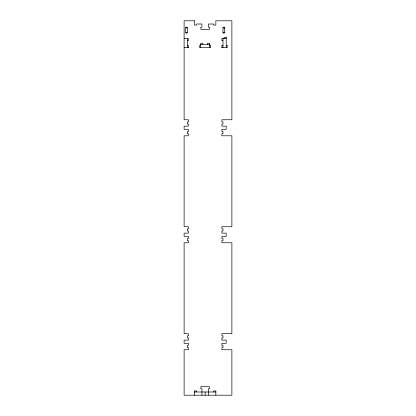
<?xml version="1.0" encoding="UTF-8"?>
<svg xmlns="http://www.w3.org/2000/svg" width="416" height="416" viewBox="0 0 416 416"><rect width="100%" height="100%" fill="white"/><g stroke="black" fill="none" stroke-linecap="round" stroke-linejoin="round"><path stroke-width="0.62" d="M186.15 27.201L185.848 27.42A0.603 0.603 0 0 0 185.713 27.799L185.713 32.391A0.801 0.801 0 0 0 186.519 33.192A0.801 0.801 0 0 0 187.32 32.391L187.32 27.799A0.603 0.603 0 0 0 187.184 27.42L186.883 27.201M185.713 27.929L187.32 27.929M222.992 27.929L224.916 27.929M185.713 32.391L187.32 32.391M224.916 32.391L222.992 32.391L222.976 27.799A0.603 0.603 0 0 1 223.111 27.42L223.345 27.232A0.957 0.957 0 0 1 224.141 27.201M226.184 37.56L224.047 37.56L224.047 38.631M184.111 38.631L188.391 38.631L188.391 40.768L187.32 40.768M226.2 38.631L221.905 38.631L221.905 40.768L222.976 40.768M200.699 44.335L209.612 44.335M187.32 45.401L188.391 45.401L188.391 47.544M200.699 45.401L199.628 45.401L199.628 47.544L210.683 47.544L210.683 45.401L209.612 45.401M222.976 45.401L221.905 45.401L221.905 47.544M226.184 45.401L227.256 45.401L227.256 47.544L221.738 47.544M184.111 47.544L188.573 47.544M194.298 391.992L215.987 391.992M224.146 27.201L224.448 27.42A0.603 0.603 0 0 1 224.583 27.799L224.598 32.391A0.801 0.801 0 0 1 223.777 33.192A0.801 0.801 0 0 1 222.976 32.391M226.2 37.024L226.2 47.544M222.992 38.631L222.986 47.544M215.847 395.2L215.847 390.92L213.704 390.92L213.704 391.992M209.612 47.544L209.612 43.264L207.475 43.264L207.475 44.335M208.359 395.2L208.359 388.783L209.425 388.783L209.425 386.641L200.871 386.641L200.871 388.783L201.937 388.783L201.937 395.2M205.145 391.992L205.145 395.2M202.836 44.335L202.836 43.264L200.699 43.264L200.699 47.544M196.591 391.992L196.591 390.92L194.449 390.92L194.449 395.2M187.32 38.631L187.32 47.544M186.082 27.232A0.957 0.957 0 0 1 186.945 27.232M194.449 20.8L184.111 20.8L184.111 119.751L188.391 119.751L188.391 121.888L187.32 121.888L187.32 124.025L188.391 124.025L188.391 126.168L184.111 126.168L184.111 129.376L188.391 129.376L188.391 131.513L187.32 131.513L187.32 133.656L188.391 133.656L188.391 135.793L184.111 135.793L184.111 226.72L188.391 226.72L188.391 228.857L187.32 228.857L187.32 231L188.391 231L188.391 233.137L184.111 233.137L184.111 236.345L188.391 236.345L188.391 238.488L187.32 238.488L187.32 240.625L188.391 240.625L188.391 242.767L184.111 242.767L184.111 333.689L188.391 333.689L188.391 335.832L187.32 335.832L187.32 337.969L188.391 337.969L188.391 340.111L184.111 340.111L184.111 343.32L188.391 343.32L188.391 345.457L187.32 345.457L187.32 347.599L188.391 347.599L188.391 349.736L184.111 349.736L184.111 395.2L231.889 395.2L231.889 349.736L221.905 349.736L221.905 347.599L222.976 347.599L222.976 345.457L221.905 345.457L221.905 343.32L226.184 343.32L226.184 340.111L221.905 340.111L221.905 337.969L222.976 337.969L222.976 335.832L221.905 335.832L221.905 333.689L231.889 333.689L231.889 242.767L221.905 242.767L221.905 240.625L222.976 240.625L222.976 238.488L221.905 238.488L221.905 236.345L226.184 236.345L226.184 233.137L221.905 233.137L221.905 231L222.976 231L222.976 228.857L221.905 228.857L221.905 226.72L231.889 226.72L231.889 135.793L221.905 135.793L221.905 133.656L222.976 133.656L222.976 131.513L221.905 131.513L221.905 129.376L226.184 129.376L226.184 126.168L221.905 126.168L221.905 124.025L222.976 124.025L222.976 121.888L221.905 121.888L221.905 119.751L231.889 119.751L231.889 20.8L215.847 20.8L215.847 25.08L213.704 25.08L213.704 24.008L208.359 24.008L208.359 27.217L209.425 27.217L209.425 29.359L200.871 29.359L200.871 27.217L201.937 27.217L201.937 24.008L196.591 24.008L196.591 25.08L194.449 25.08L194.449 20.8"/></g></svg>
